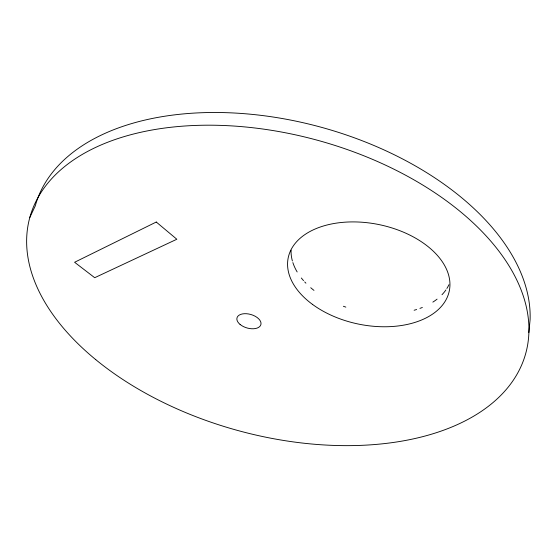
<?xml version="1.0" encoding="UTF-8"?>
<svg xmlns="http://www.w3.org/2000/svg" width="558" height="558" viewBox="0 0 558 558"><rect width="100%" height="100%" fill="white"/><g stroke="black" fill="none" stroke-linecap="round" stroke-linejoin="round"><path stroke-width="0.84" d="M528.879 332.533L530.1 319.594A254.901 151.623 15.3 0 0 303.991 122.92A254.901 151.623 15.3 0 0 35.273 205.867L29.811 217.487M448.939 284.706A81.461 51.148 11.5 0 1 446.881 288.472M445.919 289.93A81.461 51.148 11.5 0 1 441.978 294.729M437.081 299.137A81.461 51.148 11.5 0 1 432.855 302.115M422.35 307.458A81.461 51.148 11.5 0 1 419.944 308.386M416.645 309.502A81.461 51.148 11.5 0 1 414.12 310.248M345.841 307.116A81.461 51.148 11.5 0 1 343.393 306.265M313.98 290.383A81.461 51.148 11.5 0 1 310.729 287.719M305.91 283.185A81.461 51.148 11.5 0 1 304.703 281.923M303.545 280.632A81.461 51.148 11.5 0 1 301.355 278.01M297.163 271.948A81.461 51.148 11.5 0 1 292.866 262.567M292.392 260.977A81.461 51.148 11.5 0 1 291.081 250.2M156.261 222.028L74.598 262.267L94.707 277.703L176.837 239.243L156.261 222.028M95.767 359.652A257.105 150.486 15.3 0 0 518.661 371.272A257.105 150.486 15.3 0 0 218.917 125.334A257.105 150.486 15.3 0 0 95.767 359.652M312.41 304.333A82.228 50.792 11.6 0 0 447.565 296.556A82.228 50.792 11.6 0 0 346.302 222.098A82.228 50.792 11.6 0 0 312.41 304.333M240.073 324.428A12.416 7.003 16 0 0 260.495 325.558A12.416 7.003 16 0 0 246.273 313.708A12.416 7.003 16 0 0 240.073 324.428"/></g></svg>
